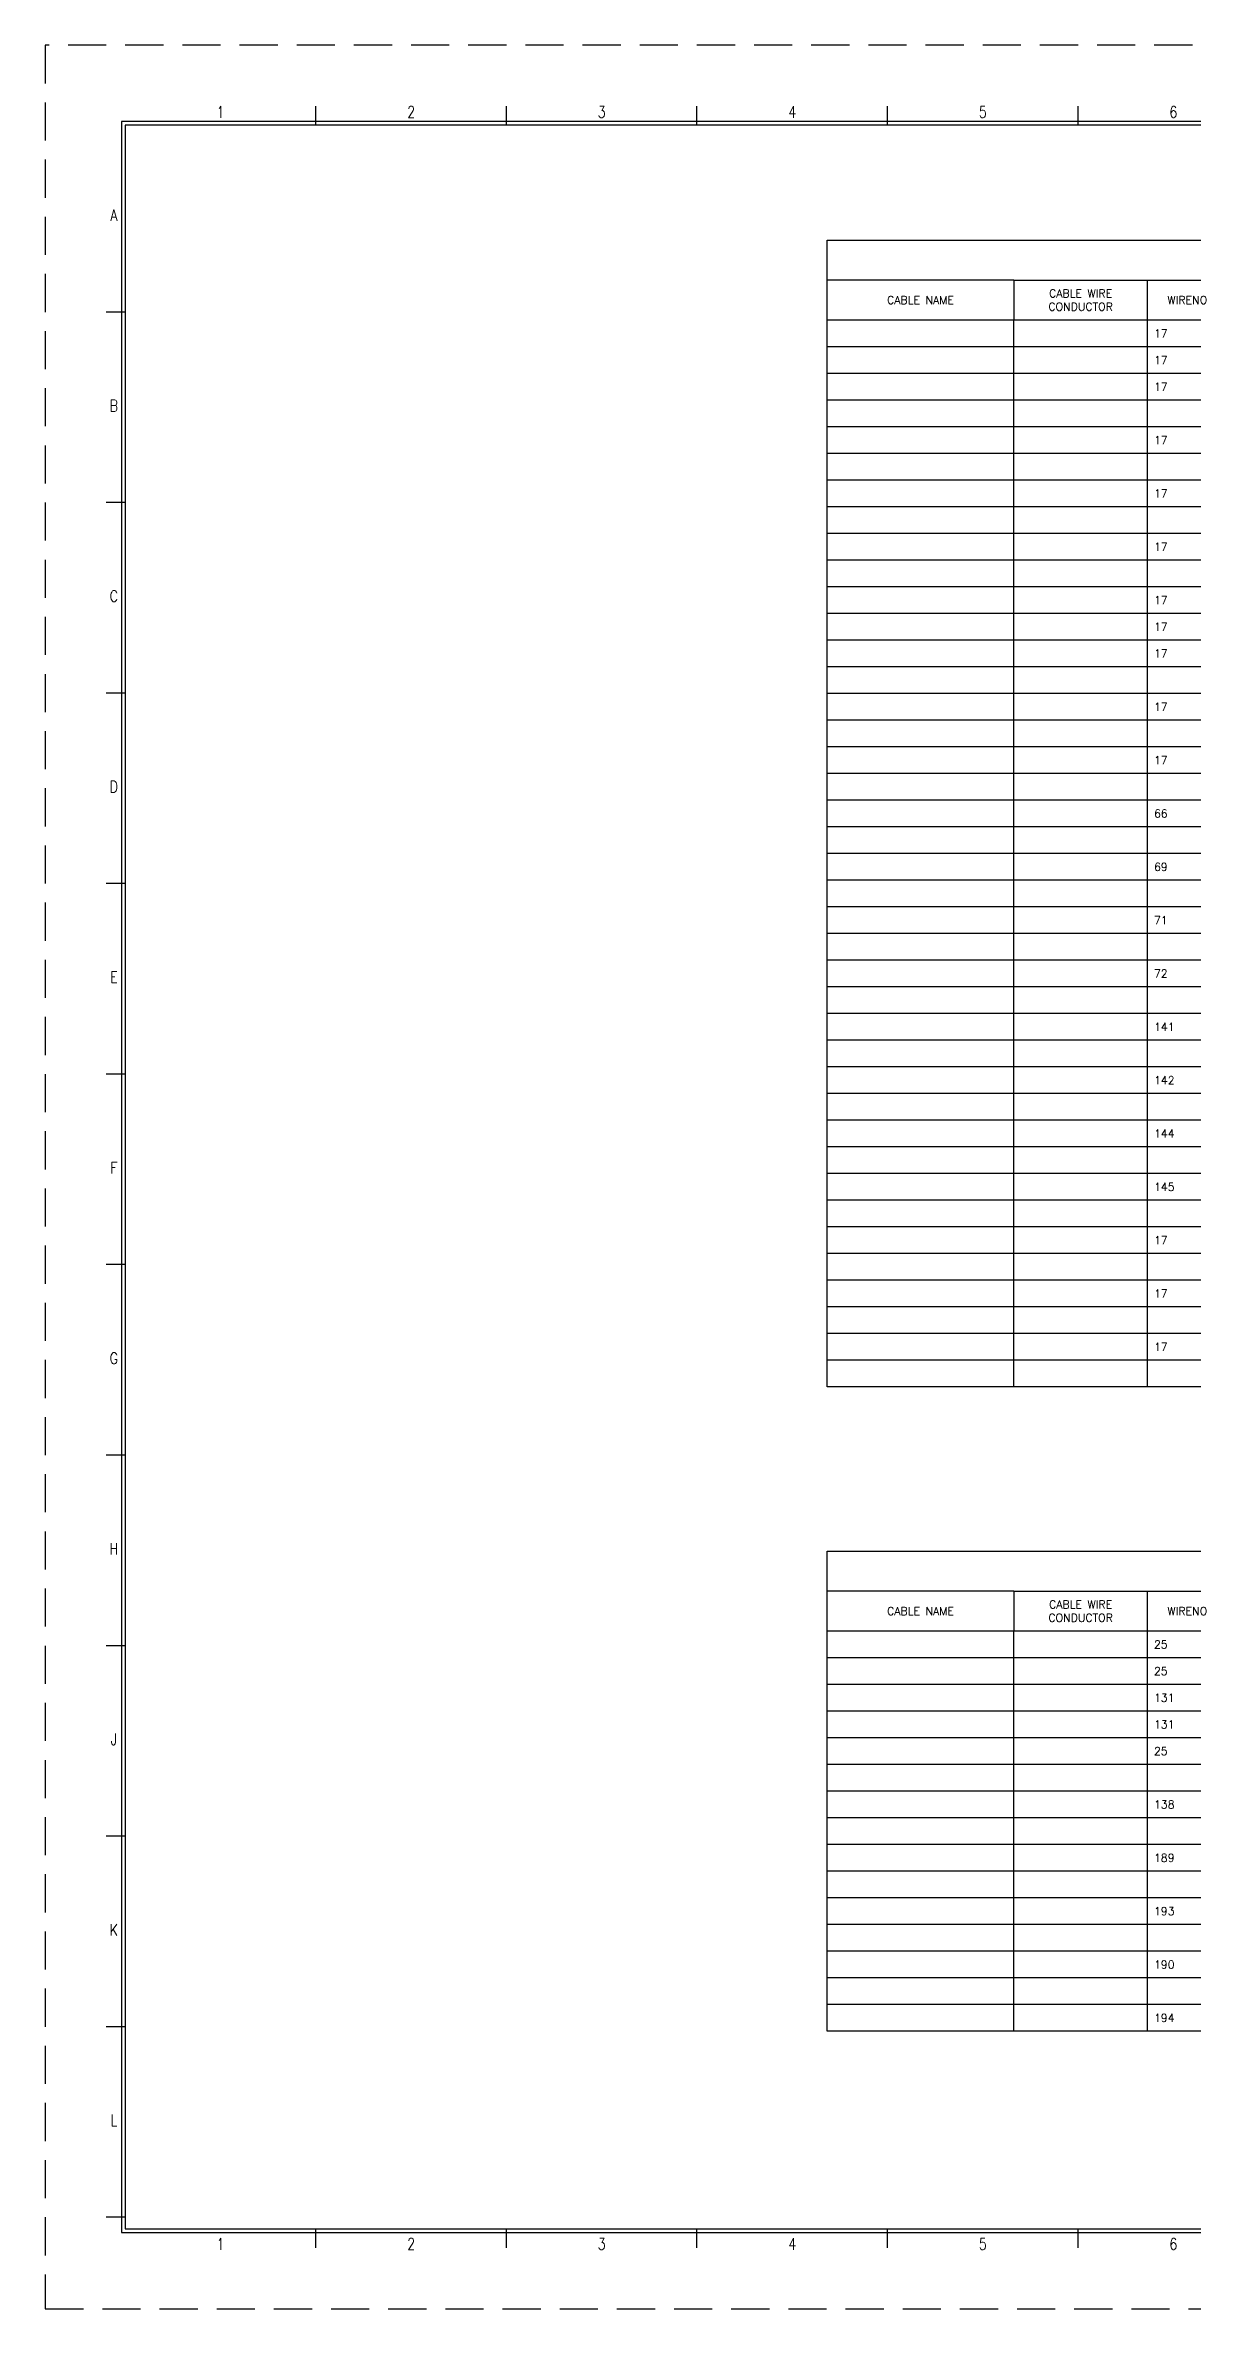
# Model space of a CAD drawing. Header units: millimetres. Extents: x 0 to 844, y 0 to 594.
# Drawn here: x 0 to 301, y 0 to 594 of the extents above; entities that cross this region are included whole.
import ezdxf
from ezdxf.enums import TextEntityAlignment as Align

# ---------------------------------------------------------------- set-up
doc = ezdxf.new("R2010")
doc.units = ezdxf.units.MM
doc.header["$LTSCALE"] = 10
doc.linetypes.add('DASHEDX2', pattern=[1.5, 1, -0.5])
doc.layers.get('0').update_dxf_attribs({"linetype": 'CONTINUOUS'})
for name, color, linetype in [('COMMENT', 4, 'CONTINUOUS'), ('PWIRE', 84, 'CONTINUOUS'), ('ZUWAKU', 7, 'CONTINUOUS')]:
    doc.layers.add(name, color=color, linetype=linetype)
doc.styles.get("Standard").update_dxf_attribs({"font": 'romans', "width": 0.8, "bigfont": 'extfont'})
doc.styles.add('WD', font='txt.shx')

# ---------------------------------------------------------------- blocks, each defined once
blk = doc.blocks.new('JIS_border_a1')
at = {"layer": 'ZUWAKU'}
for p, q in [((71, 573), (71, 578)), ((121, 573), (121, 578)), ((171, 573), (171, 578)), ((221, 573), (221, 578)), ((271, 573), (271, 578)), ((21, 524), (16, 524)), ((21, 474), (16, 474)), ((21, 424), (16, 424)), ((21, 374), (16, 374)), ((21, 324), (16, 324)), ((21, 274), (16, 274)), ((21, 224), (16, 224)), ((21, 174), (16, 174)), ((21, 124), (16, 124)), ((21, 74), (16, 74)), ((21, 24), (16, 24)), ((71, 16), (71, 21)), ((121, 16), (121, 21)), ((171, 16), (171, 21)), ((221, 16), (221, 21)), ((271, 16), (271, 21))]:
    blk.add_line(p, q, dxfattribs=at)
at = {"layer": 'ZUWAKU', "color": 5}
for p, q in [((20, 574), (20, 20)), ((821, 574), (20, 574)), ((21, 573), (21, 21)), ((821, 573), (21, 573)), ((20, 20), (821, 20)), ((21, 21), (820, 21))]:
    blk.add_line(p, q, dxfattribs=at)
at = {"layer": 'ZUWAKU', "color": 5, "linetype": 'DASHEDX2'}
blk.add_lwpolyline([(0, 0), (841, 0), (841, 594), (0, 594)], close=True, dxfattribs=at)
at = {"layer": 'COMMENT', "width": 0.8}
for s, p in [('1', (46, 576.5)), ('2', (96, 576.5)), ('3', (146, 576.5)), ('4', (196, 576.5)), ('5', (246, 576.5)), ('6', (296, 576.5)), ('A', (18, 549.43)), ('B', (18, 499.43)), ('C', (18, 449.43)), ('D', (18, 399.43)), ('E', (18, 349.43)), ('F', (18, 299.43)), ('G', (18, 249.43)), ('H', (18, 199.43)), ('J', (18, 149.43)), ('K', (18, 99.43)), ('L', (18, 49.43)), ('1', (46, 17)), ('2', (96, 17)), ('3', (146, 17)), ('4', (196, 17)), ('5', (246, 17)), ('6', (296, 17))]:
    blk.add_text(s, height=3, dxfattribs=at).set_placement(p, align=Align.MIDDLE)
blk = doc.blocks.new('TERMLAY_HEADER')
for p, q in [((-14.75, -1.5), (-14.75, 0)), ((-14.75, 0), (14.75, 0)), ((-11.25, -0.75), (-14.75, -0.75)), ((-11.25, -0.75), (-8.75, -0.75)), ((-11.25, -0.75), (-11.25, -1.5)), ((-8.75, -0.75), (-7.25, -0.75)), ((-8.75, -0.75), (-8.75, -1.5)), ((14.75, -1.5), (-14.75, -1.5))]:
    blk.add_line(p, q)
for s, p in [('CABLE NAME', (-13, -1.125)), ('CONDUCTOR', (-10, -1.25)), ('CABLE WIRE', (-10, -1)), ('WIRENO', (-8, -1.125))]:
    blk.add_text(s, height=0.15).set_placement(p, align=Align.MIDDLE_CENTER)
at = {"color": 4, "style": 'WD'}
blk.add_attdef('TAB_STRIP', text='', height=0.225, dxfattribs=at).set_placement((0.5, -0.375), align=Align.MIDDLE_LEFT)
blk = doc.blocks.new('TERMLAY_ROW.DWG')
for p, q in [((-14.75, -0.5), (-14.75, 0)), ((-11.25, -0.5), (-11.25, 0)), ((-8.75, 0), (-8.75, -0.5)), ((14.75, -0.5), (-14.75, -0.5))]:
    blk.add_line(p, q)
at = {"color": 3, "style": 'WD'}
for tag, p in [('CABLENAMEL', (-14.5, -0.25)), ('CABLEWCL', (-11.125, -0.25)), ('WIREL', (-8.625, -0.25)), ('DESTINATIONR', (3.375, -0.25)), ('WIRER', (7.854, -0.25)), ('CABLEWCR', (9.36, -0.25)), ('CABLENAMER', (11.864, -0.25))]:
    blk.add_attdef(tag, text='', height=0.15, dxfattribs=at).set_placement(p, align=Align.MIDDLE_LEFT)
blk.add_attdef('DESTINATIONL', text='', height=0.15, dxfattribs=at).set_placement((-2.875, -0.25), align=Align.MIDDLE_RIGHT)
at = {"color": 4, "style": 'WD'}
for tag, p in [('TERMPINL', (-2, -0.25)), ('JUMPER', (-0.625, -0.25)), ('WIRENO', (0.875, -0.25)), ('TERM', (0.875, -0.25)), ('TERMPINR', (2.5, -0.25))]:
    blk.add_attdef(tag, text='', height=0.15, dxfattribs=at).set_placement(p, align=Align.MIDDLE_CENTER)
at = {"color": 4, "style": 'WD', "flags": 1}
for tag, p in [('WDBLKNAM', (0.006, -0.392)), ('FP', (0.645, -0.437)), ('FPT', (0.796, -0.431))]:
    blk.add_attdef(tag, text='', height=0.0625, dxfattribs=at).set_placement(p, align=Align.MIDDLE_LEFT)
for tag, p in [('P_TAGSTRIP', (1.692, -0.328)), ('LOC', (1.675, -0.207)), ('INST', (1.708, -0.094))]:
    blk.add_attdef(tag, text='', height=0.0625, dxfattribs=at).set_placement(p, align=Align.MIDDLE_RIGHT)

msp = doc.modelspace()

# ---------------------------------------------------------------- block references
msp.add_blockref('JIS_border_a1', (0, 0))
at = {"xscale": 14, "yscale": 14, "zscale": 14}
for name, p in [('TERMLAY_HEADER', (411.67, 542.89)), ('TERMLAY_ROW.DWG', (411.67, 500.89)), ('TERMLAY_ROW.DWG', (411.67, 486.89)), ('TERMLAY_ROW.DWG', (411.67, 472.89)), ('TERMLAY_ROW.DWG', (411.67, 458.89)), ('TERMLAY_ROW.DWG', (411.67, 430.89)), ('TERMLAY_ROW.DWG', (411.67, 416.89)), ('TERMLAY_ROW.DWG', (411.67, 402.89)), ('TERMLAY_ROW.DWG', (411.67, 388.89)), ('TERMLAY_ROW.DWG', (411.67, 374.89)), ('TERMLAY_ROW.DWG', (411.67, 360.89)), ('TERMLAY_ROW.DWG', (411.67, 346.89)), ('TERMLAY_ROW.DWG', (411.67, 332.89)), ('TERMLAY_ROW.DWG', (411.67, 318.89)), ('TERMLAY_ROW.DWG', (411.67, 304.89)), ('TERMLAY_ROW.DWG', (411.67, 290.89)), ('TERMLAY_ROW.DWG', (411.67, 276.89)), ('TERMLAY_ROW.DWG', (411.67, 262.89)), ('TERMLAY_ROW.DWG', (411.67, 248.89)), ('TERMLAY_HEADER', (411.67, 198.83)), ('TERMLAY_ROW.DWG', (411.67, 142.83)), ('TERMLAY_ROW.DWG', (411.67, 128.83)), ('TERMLAY_ROW.DWG', (411.67, 114.83)), ('TERMLAY_ROW.DWG', (411.67, 100.83)), ('TERMLAY_ROW.DWG', (411.67, 86.83))]:
    msp.add_blockref(name, p, dxfattribs=at)
ref = msp.add_blockref('TERMLAY_ROW.DWG', (411.67, 521.89), dxfattribs=dict(xscale=14, yscale=14, zscale=14))
ref.add_attrib('WIREL', '17', dxfattribs={"layer": 'PWIRE', "color": 3, "height": 2.1, "style": 'WD'}).set_placement((290.92, 518.39), align=Align.MIDDLE_LEFT)
ref = msp.add_blockref('TERMLAY_ROW.DWG', (411.67, 514.89), dxfattribs=dict(xscale=14, yscale=14, zscale=14))
ref.add_attrib('WIREL', '17', dxfattribs={"layer": 'PWIRE', "color": 3, "height": 2.1, "style": 'WD'}).set_placement((290.92, 511.39), align=Align.MIDDLE_LEFT)
ref = msp.add_blockref('TERMLAY_ROW.DWG', (411.67, 507.89), dxfattribs=dict(xscale=14, yscale=14, zscale=14))
ref.add_attrib('WIREL', '17', dxfattribs={"layer": 'PWIRE', "color": 3, "height": 2.1, "style": 'WD'}).set_placement((290.92, 504.39), align=Align.MIDDLE_LEFT)
ref = msp.add_blockref('TERMLAY_ROW.DWG', (411.67, 493.89), dxfattribs=dict(xscale=14, yscale=14, zscale=14))
ref.add_attrib('WIREL', '17', dxfattribs={"layer": 'PWIRE', "color": 3, "height": 2.1, "style": 'WD'}).set_placement((290.92, 490.39), align=Align.MIDDLE_LEFT)
ref = msp.add_blockref('TERMLAY_ROW.DWG', (411.67, 479.89), dxfattribs=dict(xscale=14, yscale=14, zscale=14))
ref.add_attrib('WIREL', '17', dxfattribs={"layer": 'PWIRE', "color": 3, "height": 2.1, "style": 'WD'}).set_placement((290.92, 476.39), align=Align.MIDDLE_LEFT)
ref = msp.add_blockref('TERMLAY_ROW.DWG', (411.67, 465.89), dxfattribs=dict(xscale=14, yscale=14, zscale=14))
ref.add_attrib('WIREL', '17', dxfattribs={"layer": 'PWIRE', "color": 3, "height": 2.1, "style": 'WD'}).set_placement((290.92, 462.39), align=Align.MIDDLE_LEFT)
ref = msp.add_blockref('TERMLAY_ROW.DWG', (411.67, 451.89), dxfattribs=dict(xscale=14, yscale=14, zscale=14))
ref.add_attrib('WIREL', '17', dxfattribs={"layer": 'PWIRE', "color": 3, "height": 2.1, "style": 'WD'}).set_placement((290.92, 448.39), align=Align.MIDDLE_LEFT)
ref = msp.add_blockref('TERMLAY_ROW.DWG', (411.67, 444.89), dxfattribs=dict(xscale=14, yscale=14, zscale=14))
ref.add_attrib('WIREL', '17', dxfattribs={"layer": 'PWIRE', "color": 3, "height": 2.1, "style": 'WD'}).set_placement((290.92, 441.39), align=Align.MIDDLE_LEFT)
ref = msp.add_blockref('TERMLAY_ROW.DWG', (411.67, 437.89), dxfattribs=dict(xscale=14, yscale=14, zscale=14))
ref.add_attrib('WIREL', '17', dxfattribs={"layer": 'PWIRE', "color": 3, "height": 2.1, "style": 'WD'}).set_placement((290.92, 434.39), align=Align.MIDDLE_LEFT)
ref = msp.add_blockref('TERMLAY_ROW.DWG', (411.67, 423.89), dxfattribs=dict(xscale=14, yscale=14, zscale=14))
ref.add_attrib('WIREL', '17', dxfattribs={"layer": 'PWIRE', "color": 3, "height": 2.1, "style": 'WD'}).set_placement((290.92, 420.39), align=Align.MIDDLE_LEFT)
ref = msp.add_blockref('TERMLAY_ROW.DWG', (411.67, 409.89), dxfattribs=dict(xscale=14, yscale=14, zscale=14))
ref.add_attrib('WIREL', '17', dxfattribs={"layer": 'PWIRE', "color": 3, "height": 2.1, "style": 'WD'}).set_placement((290.92, 406.39), align=Align.MIDDLE_LEFT)
ref = msp.add_blockref('TERMLAY_ROW.DWG', (411.67, 395.89), dxfattribs=dict(xscale=14, yscale=14, zscale=14))
ref.add_attrib('WIREL', '66', dxfattribs={"layer": 'PWIRE', "color": 3, "height": 2.1, "style": 'WD'}).set_placement((290.92, 392.39), align=Align.MIDDLE_LEFT)
ref = msp.add_blockref('TERMLAY_ROW.DWG', (411.67, 381.89), dxfattribs=dict(xscale=14, yscale=14, zscale=14))
ref.add_attrib('WIREL', '69', dxfattribs={"layer": 'PWIRE', "color": 3, "height": 2.1, "style": 'WD'}).set_placement((290.92, 378.39), align=Align.MIDDLE_LEFT)
ref = msp.add_blockref('TERMLAY_ROW.DWG', (411.67, 367.89), dxfattribs=dict(xscale=14, yscale=14, zscale=14))
ref.add_attrib('WIREL', '71', dxfattribs={"layer": 'PWIRE', "color": 3, "height": 2.1, "style": 'WD'}).set_placement((290.92, 364.39), align=Align.MIDDLE_LEFT)
ref = msp.add_blockref('TERMLAY_ROW.DWG', (411.67, 353.89), dxfattribs=dict(xscale=14, yscale=14, zscale=14))
ref.add_attrib('WIREL', '72', dxfattribs={"layer": 'PWIRE', "color": 3, "height": 2.1, "style": 'WD'}).set_placement((290.92, 350.39), align=Align.MIDDLE_LEFT)
ref = msp.add_blockref('TERMLAY_ROW.DWG', (411.67, 339.89), dxfattribs=dict(xscale=14, yscale=14, zscale=14))
ref.add_attrib('WIREL', '141', dxfattribs={"layer": 'PWIRE', "color": 3, "height": 2.1, "style": 'WD'}).set_placement((290.92, 336.39), align=Align.MIDDLE_LEFT)
ref = msp.add_blockref('TERMLAY_ROW.DWG', (411.67, 325.89), dxfattribs=dict(xscale=14, yscale=14, zscale=14))
ref.add_attrib('WIREL', '142', dxfattribs={"layer": 'PWIRE', "color": 3, "height": 2.1, "style": 'WD'}).set_placement((290.92, 322.39), align=Align.MIDDLE_LEFT)
ref = msp.add_blockref('TERMLAY_ROW.DWG', (411.67, 311.89), dxfattribs=dict(xscale=14, yscale=14, zscale=14))
ref.add_attrib('WIREL', '144', dxfattribs={"layer": 'PWIRE', "color": 3, "height": 2.1, "style": 'WD'}).set_placement((290.92, 308.39), align=Align.MIDDLE_LEFT)
ref = msp.add_blockref('TERMLAY_ROW.DWG', (411.67, 297.89), dxfattribs=dict(xscale=14, yscale=14, zscale=14))
ref.add_attrib('WIREL', '145', dxfattribs={"layer": 'PWIRE', "color": 3, "height": 2.1, "style": 'WD'}).set_placement((290.92, 294.39), align=Align.MIDDLE_LEFT)
ref = msp.add_blockref('TERMLAY_ROW.DWG', (411.67, 283.89), dxfattribs=dict(xscale=14, yscale=14, zscale=14))
ref.add_attrib('WIREL', '17', dxfattribs={"layer": 'PWIRE', "color": 3, "height": 2.1, "style": 'WD'}).set_placement((290.92, 280.39), align=Align.MIDDLE_LEFT)
ref = msp.add_blockref('TERMLAY_ROW.DWG', (411.67, 269.89), dxfattribs=dict(xscale=14, yscale=14, zscale=14))
ref.add_attrib('WIREL', '17', dxfattribs={"layer": 'PWIRE', "color": 3, "height": 2.1, "style": 'WD'}).set_placement((290.92, 266.39), align=Align.MIDDLE_LEFT)
ref = msp.add_blockref('TERMLAY_ROW.DWG', (411.67, 255.89), dxfattribs=dict(xscale=14, yscale=14, zscale=14))
ref.add_attrib('WIREL', '17', dxfattribs={"layer": 'PWIRE', "color": 3, "height": 2.1, "style": 'WD'}).set_placement((290.92, 252.39), align=Align.MIDDLE_LEFT)
ref = msp.add_blockref('TERMLAY_ROW.DWG', (411.67, 177.83), dxfattribs=dict(xscale=14, yscale=14, zscale=14))
ref.add_attrib('WIREL', '25', dxfattribs={"layer": 'PWIRE', "color": 3, "height": 2.1, "style": 'WD'}).set_placement((290.92, 174.33), align=Align.MIDDLE_LEFT)
ref = msp.add_blockref('TERMLAY_ROW.DWG', (411.67, 170.83), dxfattribs=dict(xscale=14, yscale=14, zscale=14))
ref.add_attrib('WIREL', '25', dxfattribs={"layer": 'PWIRE', "color": 3, "height": 2.1, "style": 'WD'}).set_placement((290.92, 167.33), align=Align.MIDDLE_LEFT)
ref = msp.add_blockref('TERMLAY_ROW.DWG', (411.67, 163.83), dxfattribs=dict(xscale=14, yscale=14, zscale=14))
ref.add_attrib('WIREL', '131', dxfattribs={"layer": 'PWIRE', "color": 3, "height": 2.1, "style": 'WD'}).set_placement((290.92, 160.33), align=Align.MIDDLE_LEFT)
ref = msp.add_blockref('TERMLAY_ROW.DWG', (411.67, 156.83), dxfattribs=dict(xscale=14, yscale=14, zscale=14))
ref.add_attrib('WIREL', '131', dxfattribs={"layer": 'PWIRE', "color": 3, "height": 2.1, "style": 'WD'}).set_placement((290.92, 153.33), align=Align.MIDDLE_LEFT)
ref = msp.add_blockref('TERMLAY_ROW.DWG', (411.67, 149.83), dxfattribs=dict(xscale=14, yscale=14, zscale=14))
ref.add_attrib('WIREL', '25', dxfattribs={"layer": 'PWIRE', "color": 3, "height": 2.1, "style": 'WD'}).set_placement((290.92, 146.33), align=Align.MIDDLE_LEFT)
ref = msp.add_blockref('TERMLAY_ROW.DWG', (411.67, 135.83), dxfattribs=dict(xscale=14, yscale=14, zscale=14))
ref.add_attrib('WIREL', '138', dxfattribs={"layer": 'PWIRE', "color": 3, "height": 2.1, "style": 'WD'}).set_placement((290.92, 132.33), align=Align.MIDDLE_LEFT)
ref = msp.add_blockref('TERMLAY_ROW.DWG', (411.67, 121.83), dxfattribs=dict(xscale=14, yscale=14, zscale=14))
ref.add_attrib('WIREL', '189', dxfattribs={"layer": 'PWIRE', "color": 3, "height": 2.1, "style": 'WD'}).set_placement((290.92, 118.33), align=Align.MIDDLE_LEFT)
ref = msp.add_blockref('TERMLAY_ROW.DWG', (411.67, 107.83), dxfattribs=dict(xscale=14, yscale=14, zscale=14))
ref.add_attrib('WIREL', '193', dxfattribs={"layer": 'PWIRE', "color": 3, "height": 2.1, "style": 'WD'}).set_placement((290.92, 104.33), align=Align.MIDDLE_LEFT)
ref = msp.add_blockref('TERMLAY_ROW.DWG', (411.67, 93.83), dxfattribs=dict(xscale=14, yscale=14, zscale=14))
ref.add_attrib('WIREL', '190', dxfattribs={"layer": 'PWIRE', "color": 3, "height": 2.1, "style": 'WD'}).set_placement((290.92, 90.33), align=Align.MIDDLE_LEFT)
ref = msp.add_blockref('TERMLAY_ROW.DWG', (411.67, 79.83), dxfattribs=dict(xscale=14, yscale=14, zscale=14))
ref.add_attrib('WIREL', '194', dxfattribs={"layer": 'PWIRE', "color": 3, "height": 2.1, "style": 'WD'}).set_placement((290.92, 76.33), align=Align.MIDDLE_LEFT)

doc.saveas('drawing.dxf')
